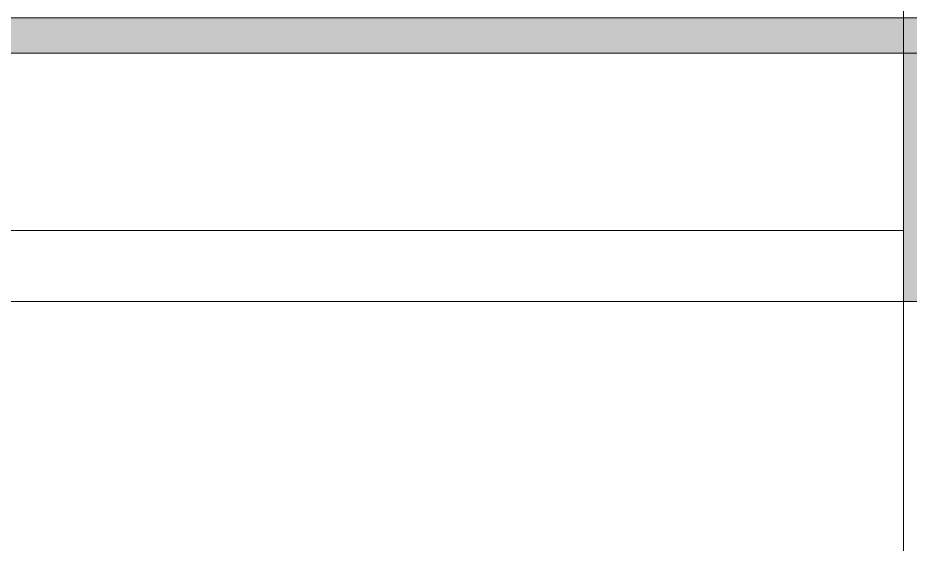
# Model space of a CAD drawing. Header units: millimetres. Extents: x -213 to 151, y -74 to 135.
# Drawn here: x 72.767 to 75.285, y -66.332 to -64.847 of the extents above; entities that cross this region are included whole.
import ezdxf

# ---------------------------------------------------------------- set-up
doc = ezdxf.new("R2010")
doc.units = ezdxf.units.MM
doc.header["$LTSCALE"] = 15
doc.layers.add('G', color=8, linetype='Continuous')

msp = doc.modelspace()

# ---------------------------------------------------------------- hatches: boundary and pattern name
at = {"linetype": 'Continuous', "lineweight": 13}
h = msp.add_hatch(color=256, dxfattribs=at)
h.dxf.hatch_style = 1
h.paths.add_polyline_path([(69.2663, -64.8473), (69.2663, -64.9473), (100.8663, -64.9473), (100.8663, -65.0473), (100.8663, -64.8473)])
h = msp.add_hatch(color=256, dxfattribs=at)
h.dxf.hatch_style = 1
h.paths.add_polyline_path([(75.2663, -65.6473), (75.8663, -65.6473), (75.8663, -64.8473), (75.2663, -64.8473)])

# ---------------------------------------------------------------- linework, layer by layer
for points in [[(69.2663, -64.8473), (100.8663, -64.8473)], [(100.8663, -64.9473), (69.2663, -64.9473)], [(69.8663, -65.4473), (75.2663, -65.4473)], [(69.8663, -65.6473), (75.2663, -65.6473)]]:
    msp.add_lwpolyline(points, dxfattribs=at)
msp.add_lwpolyline([(75.2663, -65.6473), (75.8663, -65.6473), (75.8663, -64.8473), (75.2663, -64.8473)], close=True, dxfattribs=at)
at = {"layer": 'G', "lineweight": 0}
msp.add_line((75.2663, -71.3616), (75.2663, -62.1473), dxfattribs=at)

doc.saveas('drawing.dxf')
